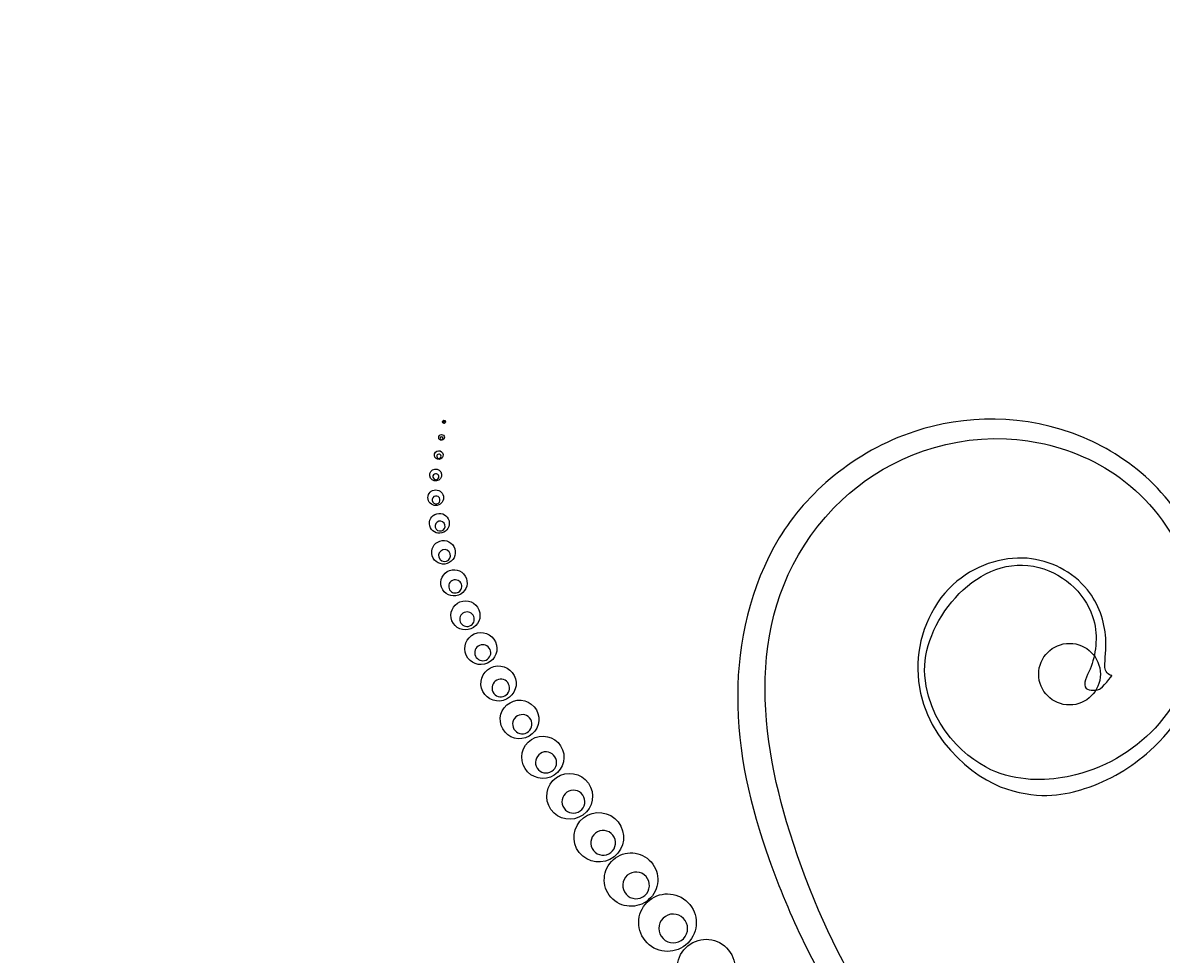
# Model space of a CAD drawing. Header units: centimetres. Extents: x -31 to 29.5, y -18.9 to 20.7.
# Drawn here: x 6.038 to 8.975, y 0.473 to 2.878 of the extents above; entities that cross this region are included whole.
import ezdxf

# ---------------------------------------------------------------- set-up
doc = ezdxf.new("R2010")
doc.units = ezdxf.units.CM
doc.header["$MEASUREMENT"] = 0
doc.layers.add('layer 1', color=7, linetype='Continuous')

msp = doc.modelspace()

# ---------------------------------------------------------------- linework, layer by layer
at = {"layer": 'layer 1', "color": 1, "lineweight": 9}
msp.add_open_spline([(-30.26199, 20.36777), (-30.26199, 20.36777), (12.02372, 20.36777), (12.02372, 20.36777), (12.02372, 20.36777), (12.19558, 20.36777), (12.33619, 20.22717), (12.33619, 20.05532), (12.33619, 20.05532), (12.33619, 20.05532), (12.33619, -2.51093), (12.33619, -2.51093), (12.33619, -2.51093), (12.33619, -2.68281), (12.19558, -2.82339), (12.02372, -2.82339), (12.02372, -2.82339), (12.02372, -2.82339), (-30.26199, -2.82339), (-30.26199, -2.82339), (-30.26199, -2.82339), (-30.43385, -2.82339), (-30.57445, -2.68281), (-30.57445, -2.51093), (-30.57445, -2.51093), (-30.57445, -2.51093), (-30.57445, 20.05532), (-30.57445, 20.05532), (-30.57445, 20.05532), (-30.57445, 20.22717), (-30.43385, 20.36777), (-30.26199, 20.36777)], degree=3, knots=[0, 0, 0, 0, 0.1111111, 0.1111111, 0.1111111, 0.1111111, 0.2222222, 0.2222222, 0.2222222, 0.2222222, 0.3333333, 0.3333333, 0.3333333, 0.3333333, 0.4444444, 0.4444444, 0.4444444, 0.4444444, 0.5555556, 0.5555556, 0.5555556, 0.5555556, 0.6666667, 0.6666667, 0.6666667, 0.6666667, 0.7777778, 0.7777778, 0.7777778, 0.7777778, 1, 1, 1, 1], dxfattribs=at)
at = {"layer": 'layer 1', "color": 250}
for points, knots in [([(7.12649, 1.85018), (7.12643, 1.85246), (7.12454, 1.85426), (7.12226, 1.8542), (7.12226, 1.8542), (7.11999, 1.85415), (7.11818, 1.85226), (7.11823, 1.84998), (7.11823, 1.84998), (7.11829, 1.8477), (7.12018, 1.8459), (7.12247, 1.84596), (7.12247, 1.84596), (7.12474, 1.84601), (7.12655, 1.8479), (7.12649, 1.85018)], [0, 0, 0, 0, 0.2, 0.2, 0.2, 0.2, 0.4, 0.4, 0.4, 0.4, 0.6, 0.6, 0.6, 0.6, 1, 1, 1, 1]), ([(7.12445, 1.84895), (7.12445, 1.84895), (7.12445, 1.84895), (7.12445, 1.84895), (7.12445, 1.84895), (7.12448, 1.84782), (7.12358, 1.84686), (7.12245, 1.84684), (7.12245, 1.84684), (7.1213, 1.84681), (7.12036, 1.84771), (7.12033, 1.84884), (7.12033, 1.84884), (7.1203, 1.84999), (7.1212, 1.85094), (7.12234, 1.85097), (7.12234, 1.85097), (7.12348, 1.85099), (7.12443, 1.8501), (7.12445, 1.84895)], [0, 0, 0, 0, 0.1666667, 0.1666667, 0.1666667, 0.1666667, 0.3333333, 0.3333333, 0.3333333, 0.3333333, 0.5, 0.5, 0.5, 0.5, 0.6666667, 0.6666667, 0.6666667, 0.6666667, 1, 1, 1, 1]), ([(9.67466, -0.9614), (9.53927, -0.84909), (9.3871, -0.75524), (9.23958, -0.65999), (9.23958, -0.65999), (9.09253, -0.56504), (8.94531, -0.47019), (8.80555, -0.36464), (8.80555, -0.36464), (8.55921, -0.1786), (8.3318, 0.04438), (8.1638, 0.30461), (8.1638, 0.30461), (8.08034, 0.43399), (8.01229, 0.57488), (7.95903, 0.72448), (7.95903, 0.72448), (7.91116, 0.85894), (7.87826, 0.99711), (7.87875, 1.14586), (7.87875, 1.14586), (7.87922, 1.28222), (7.90885, 1.42299), (7.98581, 1.55072), (7.98581, 1.55072), (8.05519, 1.66579), (8.17791, 1.77344), (8.33454, 1.82532), (8.33454, 1.82532), (8.45854, 1.86628), (8.61825, 1.87316), (8.76911, 1.80948), (8.76911, 1.80948), (8.89368, 1.75687), (9.02363, 1.6524), (9.07649, 1.47663), (9.07649, 1.47663), (9.09832, 1.40367), (9.10432, 1.31336), (9.07828, 1.22174), (9.07828, 1.22174), (9.05598, 1.14312), (9.0078, 1.06284), (8.94069, 1.00288), (8.94069, 1.00288), (8.89231, 0.95967), (8.83829, 0.92587), (8.77171, 0.90484), (8.77171, 0.90484), (8.72424, 0.88985), (8.66146, 0.87488), (8.57081, 0.90391), (8.57081, 0.90391), (8.48875, 0.93024), (8.34456, 1.04047), (8.34227, 1.21256), (8.34227, 1.21256), (8.34125, 1.28977), (8.37289, 1.37456), (8.43322, 1.43027), (8.43322, 1.43027), (8.486, 1.47912), (8.55884, 1.50351), (8.62413, 1.49827), (8.62413, 1.49827), (8.68271, 1.49352), (8.74167, 1.46432), (8.77962, 1.4168), (8.77962, 1.4168), (8.80789, 1.38147), (8.82393, 1.33655), (8.82669, 1.29241), (8.82669, 1.29241), (8.82845, 1.26555), (8.824, 1.24022), (8.82473, 1.2169), (8.82473, 1.2169), (8.82509, 1.2077), (8.83347, 1.19617), (8.84234, 1.19647), (8.84234, 1.19647), (8.84516, 1.1968), (8.81523, 1.16248), (8.8105, 1.161), (8.8105, 1.161), (8.79795, 1.15739), (8.77724, 1.15581), (8.77383, 1.16677), (8.77383, 1.16677), (8.76879, 1.18229), (8.78231, 1.2002), (8.78924, 1.2198), (8.78924, 1.2198), (8.80251, 1.25778), (8.80766, 1.30365), (8.79263, 1.34879), (8.79263, 1.34879), (8.77205, 1.41098), (8.7127, 1.46451), (8.64064, 1.47782), (8.64064, 1.47782), (8.48746, 1.50593), (8.35045, 1.32714), (8.36083, 1.1972), (8.36083, 1.1972), (8.37313, 1.0431), (8.49827, 0.96179), (8.5549, 0.94376), (8.5549, 0.94376), (8.62794, 0.92051), (8.69043, 0.92613), (8.74907, 0.94043), (8.74907, 0.94043), (8.83378, 0.96112), (8.91077, 1.01042), (8.96395, 1.07232), (8.96395, 1.07232), (9.0339, 1.15389), (9.05726, 1.24705), (9.05888, 1.32537), (9.05888, 1.32537), (9.06088, 1.41943), (9.03151, 1.50245), (8.99248, 1.56598), (8.99248, 1.56598), (8.88927, 1.73375), (8.71455, 1.7998), (8.57076, 1.80638), (8.57076, 1.80638), (8.39614, 1.81424), (8.24453, 1.7403), (8.1483, 1.64964), (8.1483, 1.64964), (7.89756, 1.41315), (7.92672, 1.08145), (8.00473, 0.81921), (8.00473, 0.81921), (8.099, 0.50272), (8.2573, 0.24179), (8.46039, 0.01388), (8.46039, 0.01388), (8.68819, -0.24158), (8.96092, -0.4432), (9.24044, -0.63787), (9.24044, -0.63787), (9.38902, -0.74134), (9.53335, -0.84838), (9.67507, -0.96099), (9.67507, -0.96099), (9.67536, -0.96122), (9.67494, -0.96164), (9.67466, -0.9614)], [0, 0, 0, 0, 0.025641, 0.025641, 0.025641, 0.025641, 0.0512821, 0.0512821, 0.0512821, 0.0512821, 0.0769231, 0.0769231, 0.0769231, 0.0769231, 0.1025641, 0.1025641, 0.1025641, 0.1025641, 0.1282051, 0.1282051, 0.1282051, 0.1282051, 0.1538462, 0.1538462, 0.1538462, 0.1538462, 0.1794872, 0.1794872, 0.1794872, 0.1794872, 0.2051282, 0.2051282, 0.2051282, 0.2051282, 0.2307692, 0.2307692, 0.2307692, 0.2307692, 0.2564103, 0.2564103, 0.2564103, 0.2564103, 0.2820513, 0.2820513, 0.2820513, 0.2820513, 0.3076923, 0.3076923, 0.3076923, 0.3076923, 0.3333333, 0.3333333, 0.3333333, 0.3333333, 0.3589744, 0.3589744, 0.3589744, 0.3589744, 0.3846154, 0.3846154, 0.3846154, 0.3846154, 0.4102564, 0.4102564, 0.4102564, 0.4102564, 0.4358974, 0.4358974, 0.4358974, 0.4358974, 0.4615385, 0.4615385, 0.4615385, 0.4615385, 0.4871795, 0.4871795, 0.4871795, 0.4871795, 0.5128205, 0.5128205, 0.5128205, 0.5128205, 0.5384615, 0.5384615, 0.5384615, 0.5384615, 0.5641026, 0.5641026, 0.5641026, 0.5641026, 0.5897436, 0.5897436, 0.5897436, 0.5897436, 0.6153846, 0.6153846, 0.6153846, 0.6153846, 0.6410256, 0.6410256, 0.6410256, 0.6410256, 0.6666667, 0.6666667, 0.6666667, 0.6666667, 0.6923077, 0.6923077, 0.6923077, 0.6923077, 0.7179487, 0.7179487, 0.7179487, 0.7179487, 0.7435897, 0.7435897, 0.7435897, 0.7435897, 0.7692308, 0.7692308, 0.7692308, 0.7692308, 0.7948718, 0.7948718, 0.7948718, 0.7948718, 0.8205128, 0.8205128, 0.8205128, 0.8205128, 0.8461538, 0.8461538, 0.8461538, 0.8461538, 0.8717949, 0.8717949, 0.8717949, 0.8717949, 0.8974359, 0.8974359, 0.8974359, 0.8974359, 0.9230769, 0.9230769, 0.9230769, 0.9230769, 0.9487179, 0.9487179, 0.9487179, 0.9487179, 1, 1, 1, 1]), ([(7.12347, 1.81028), (7.12322, 1.81439), (7.1197, 1.81751), (7.1156, 1.81726), (7.1156, 1.81726), (7.11149, 1.81702), (7.10838, 1.81349), (7.10863, 1.8094), (7.10863, 1.8094), (7.10887, 1.80529), (7.11239, 1.80217), (7.11649, 1.80242), (7.11649, 1.80242), (7.12059, 1.80266), (7.12372, 1.8062), (7.12347, 1.81028)], [0, 0, 0, 0, 0.2, 0.2, 0.2, 0.2, 0.4, 0.4, 0.4, 0.4, 0.6, 0.6, 0.6, 0.6, 1, 1, 1, 1]), ([(7.11989, 1.80794), (7.11989, 1.80794), (7.11989, 1.80794), (7.11989, 1.80794), (7.11989, 1.80794), (7.12001, 1.80589), (7.11845, 1.80414), (7.1164, 1.80401), (7.1164, 1.80401), (7.11434, 1.8039), (7.11259, 1.80545), (7.11246, 1.8075), (7.11246, 1.8075), (7.11234, 1.80955), (7.1139, 1.81131), (7.11594, 1.81144), (7.11594, 1.81144), (7.118, 1.81156), (7.11976, 1.81), (7.11989, 1.80794)], [0, 0, 0, 0, 0.1666667, 0.1666667, 0.1666667, 0.1666667, 0.3333333, 0.3333333, 0.3333333, 0.3333333, 0.5, 0.5, 0.5, 0.5, 0.6666667, 0.6666667, 0.6666667, 0.6666667, 1, 1, 1, 1]), ([(7.12002, 1.76545), (7.1194, 1.77159), (7.11392, 1.77606), (7.10777, 1.77544), (7.10777, 1.77544), (7.10164, 1.77482), (7.09715, 1.76935), (7.09777, 1.7632), (7.09777, 1.7632), (7.09839, 1.75706), (7.10388, 1.75259), (7.11002, 1.75321), (7.11002, 1.75321), (7.11616, 1.75382), (7.12064, 1.7593), (7.12002, 1.76545)], [0, 0, 0, 0, 0.2, 0.2, 0.2, 0.2, 0.4, 0.4, 0.4, 0.4, 0.6, 0.6, 0.6, 0.6, 1, 1, 1, 1]), ([(7.11478, 1.76171), (7.11478, 1.76171), (7.11478, 1.76171), (7.11478, 1.76171), (7.11478, 1.76171), (7.11509, 1.75864), (7.11285, 1.7559), (7.10978, 1.75559), (7.10978, 1.75559), (7.10671, 1.75528), (7.10396, 1.75751), (7.10365, 1.76059), (7.10365, 1.76059), (7.10334, 1.76365), (7.10559, 1.7664), (7.10866, 1.76671), (7.10866, 1.76671), (7.11173, 1.76702), (7.11447, 1.76478), (7.11478, 1.76171)], [0, 0, 0, 0, 0.1666667, 0.1666667, 0.1666667, 0.1666667, 0.3333333, 0.3333333, 0.3333333, 0.3333333, 0.5, 0.5, 0.5, 0.5, 0.6666667, 0.6666667, 0.6666667, 0.6666667, 1, 1, 1, 1]), ([(7.11606, 1.71508), (7.11482, 1.72349), (7.10698, 1.72933), (7.09857, 1.72809), (7.09857, 1.72809), (7.09015, 1.72685), (7.08432, 1.71901), (7.08557, 1.71059), (7.08557, 1.71059), (7.08681, 1.70216), (7.09464, 1.69635), (7.10306, 1.69759), (7.10306, 1.69759), (7.11148, 1.69883), (7.1173, 1.70666), (7.11606, 1.71508)], [0, 0, 0, 0, 0.2, 0.2, 0.2, 0.2, 0.4, 0.4, 0.4, 0.4, 0.6, 0.6, 0.6, 0.6, 1, 1, 1, 1]), ([(7.10908, 1.7096), (7.10908, 1.7096), (7.10908, 1.7096), (7.10908, 1.7096), (7.10908, 1.7096), (7.1097, 1.70539), (7.10679, 1.70148), (7.10258, 1.70086), (7.10258, 1.70086), (7.09837, 1.70024), (7.09445, 1.70314), (7.09383, 1.70735), (7.09383, 1.70735), (7.09321, 1.71157), (7.09612, 1.71548), (7.10033, 1.71611), (7.10033, 1.71611), (7.10455, 1.71673), (7.10846, 1.71382), (7.10908, 1.7096)], [0, 0, 0, 0, 0.1666667, 0.1666667, 0.1666667, 0.1666667, 0.3333333, 0.3333333, 0.3333333, 0.3333333, 0.5, 0.5, 0.5, 0.5, 0.6666667, 0.6666667, 0.6666667, 0.6666667, 1, 1, 1, 1]), ([(7.1208, 1.65848), (7.1186, 1.66942), (7.10796, 1.67651), (7.09701, 1.67432), (7.09701, 1.67432), (7.08607, 1.67213), (7.07899, 1.66149), (7.08117, 1.65053), (7.08117, 1.65053), (7.08337, 1.6396), (7.09402, 1.63251), (7.10496, 1.63471), (7.10496, 1.63471), (7.1159, 1.6369), (7.12299, 1.64754), (7.1208, 1.65848)], [0, 0, 0, 0, 0.2, 0.2, 0.2, 0.2, 0.4, 0.4, 0.4, 0.4, 0.6, 0.6, 0.6, 0.6, 1, 1, 1, 1]), ([(7.11202, 1.65084), (7.11202, 1.65084), (7.11202, 1.65084), (7.11202, 1.65084), (7.11202, 1.65084), (7.11313, 1.64537), (7.10957, 1.64005), (7.10411, 1.63895), (7.10411, 1.63895), (7.09864, 1.63785), (7.09331, 1.64139), (7.09221, 1.64687), (7.09221, 1.64687), (7.09111, 1.65234), (7.09467, 1.65766), (7.10013, 1.65875), (7.10013, 1.65875), (7.10561, 1.65986), (7.11093, 1.6563), (7.11202, 1.65084)], [0, 0, 0, 0, 0.1666667, 0.1666667, 0.1666667, 0.1666667, 0.3333333, 0.3333333, 0.3333333, 0.3333333, 0.5, 0.5, 0.5, 0.5, 0.6666667, 0.6666667, 0.6666667, 0.6666667, 1, 1, 1, 1]), ([(7.13522, 1.59497), (7.13163, 1.60866), (7.11762, 1.61685), (7.10394, 1.61326), (7.10394, 1.61326), (7.09025, 1.60967), (7.08206, 1.59566), (7.08565, 1.58198), (7.08565, 1.58198), (7.08924, 1.56828), (7.10324, 1.5601), (7.11693, 1.56369), (7.11693, 1.56369), (7.13062, 1.56728), (7.13881, 1.58128), (7.13522, 1.59497)], [0, 0, 0, 0, 0.2, 0.2, 0.2, 0.2, 0.4, 0.4, 0.4, 0.4, 0.6, 0.6, 0.6, 0.6, 1, 1, 1, 1]), ([(7.12468, 1.58464), (7.12468, 1.58464), (7.12468, 1.58464), (7.12468, 1.58464), (7.12468, 1.58464), (7.12648, 1.57779), (7.12239, 1.5708), (7.11554, 1.569), (7.11554, 1.569), (7.10869, 1.5672), (7.10169, 1.5713), (7.0999, 1.57814), (7.0999, 1.57814), (7.0981, 1.58498), (7.1022, 1.592), (7.10904, 1.59378), (7.10904, 1.59378), (7.11588, 1.59558), (7.12289, 1.59149), (7.12468, 1.58464)], [0, 0, 0, 0, 0.1666667, 0.1666667, 0.1666667, 0.1666667, 0.3333333, 0.3333333, 0.3333333, 0.3333333, 0.5, 0.5, 0.5, 0.5, 0.6666667, 0.6666667, 0.6666667, 0.6666667, 1, 1, 1, 1]), ([(7.15015, 1.52301), (7.14504, 1.53904), (7.1279, 1.54789), (7.11187, 1.54278), (7.11187, 1.54278), (7.09584, 1.53768), (7.087, 1.52054), (7.0921, 1.50452), (7.0921, 1.50452), (7.09721, 1.48848), (7.11434, 1.47963), (7.13037, 1.48474), (7.13037, 1.48474), (7.1464, 1.48985), (7.15525, 1.50698), (7.15015, 1.52301)], [0, 0, 0, 0, 0.2, 0.2, 0.2, 0.2, 0.4, 0.4, 0.4, 0.4, 0.6, 0.6, 0.6, 0.6, 1, 1, 1, 1]), ([(7.13827, 1.51009), (7.13827, 1.51009), (7.13827, 1.51009), (7.13827, 1.51009), (7.13827, 1.51009), (7.14083, 1.50208), (7.1364, 1.49352), (7.12839, 1.49096), (7.12839, 1.49096), (7.12037, 1.48841), (7.1118, 1.49283), (7.10925, 1.50084), (7.10925, 1.50084), (7.1067, 1.50886), (7.11113, 1.51743), (7.11914, 1.51998), (7.11914, 1.51998), (7.12715, 1.52253), (7.13572, 1.51811), (7.13827, 1.51009)], [0, 0, 0, 0, 0.1666667, 0.1666667, 0.1666667, 0.1666667, 0.3333333, 0.3333333, 0.3333333, 0.3333333, 0.5, 0.5, 0.5, 0.5, 0.6666667, 0.6666667, 0.6666667, 0.6666667, 1, 1, 1, 1]), ([(7.17986, 1.44647), (7.17353, 1.46406), (7.15415, 1.47319), (7.13656, 1.46686), (7.13656, 1.46686), (7.11898, 1.46055), (7.10984, 1.44117), (7.11616, 1.42358), (7.11616, 1.42358), (7.12248, 1.40599), (7.14187, 1.39686), (7.15946, 1.40317), (7.15946, 1.40317), (7.17704, 1.4095), (7.18618, 1.42887), (7.17986, 1.44647)], [0, 0, 0, 0, 0.2, 0.2, 0.2, 0.2, 0.4, 0.4, 0.4, 0.4, 0.6, 0.6, 0.6, 0.6, 1, 1, 1, 1]), ([(7.1672, 1.43165), (7.1672, 1.43165), (7.1672, 1.43165), (7.1672, 1.43165), (7.1672, 1.43165), (7.17037, 1.42285), (7.16579, 1.41316), (7.157, 1.41), (7.157, 1.41), (7.14821, 1.40684), (7.13852, 1.4114), (7.13535, 1.4202), (7.13535, 1.4202), (7.13219, 1.429), (7.13677, 1.43869), (7.14556, 1.44184), (7.14556, 1.44184), (7.15435, 1.44501), (7.16404, 1.44044), (7.1672, 1.43165)], [0, 0, 0, 0, 0.1666667, 0.1666667, 0.1666667, 0.1666667, 0.3333333, 0.3333333, 0.3333333, 0.3333333, 0.5, 0.5, 0.5, 0.5, 0.6666667, 0.6666667, 0.6666667, 0.6666667, 1, 1, 1, 1]), ([(7.21228, 1.36536), (7.20454, 1.38453), (7.18271, 1.3938), (7.16354, 1.38605), (7.16354, 1.38605), (7.14436, 1.37831), (7.13509, 1.35649), (7.14285, 1.33731), (7.14285, 1.33731), (7.15058, 1.31814), (7.17241, 1.30887), (7.19158, 1.31662), (7.19158, 1.31662), (7.21076, 1.32436), (7.22003, 1.34618), (7.21228, 1.36536)], [0, 0, 0, 0, 0.2, 0.2, 0.2, 0.2, 0.4, 0.4, 0.4, 0.4, 0.6, 0.6, 0.6, 0.6, 1, 1, 1, 1]), ([(7.19893, 1.34843), (7.19893, 1.34843), (7.19893, 1.34843), (7.19893, 1.34843), (7.19893, 1.34843), (7.2028, 1.33883), (7.19816, 1.32792), (7.18858, 1.32405), (7.18858, 1.32405), (7.17899, 1.32018), (7.16808, 1.32481), (7.16421, 1.3344), (7.16421, 1.3344), (7.16033, 1.34398), (7.16497, 1.3549), (7.17456, 1.35878), (7.17456, 1.35878), (7.18414, 1.36265), (7.19506, 1.35801), (7.19893, 1.34843)], [0, 0, 0, 0, 0.1666667, 0.1666667, 0.1666667, 0.1666667, 0.3333333, 0.3333333, 0.3333333, 0.3333333, 0.5, 0.5, 0.5, 0.5, 0.6666667, 0.6666667, 0.6666667, 0.6666667, 1, 1, 1, 1]), ([(7.25495, 1.28272), (7.24554, 1.30349), (7.22108, 1.31271), (7.20031, 1.3033), (7.20031, 1.3033), (7.17954, 1.2939), (7.17033, 1.26943), (7.17973, 1.24866), (7.17973, 1.24866), (7.18914, 1.22788), (7.2136, 1.21868), (7.23437, 1.22808), (7.23437, 1.22808), (7.25515, 1.23749), (7.26436, 1.26195), (7.25495, 1.28272)], [0, 0, 0, 0, 0.2, 0.2, 0.2, 0.2, 0.4, 0.4, 0.4, 0.4, 0.6, 0.6, 0.6, 0.6, 1, 1, 1, 1]), ([(7.24101, 1.26346), (7.24101, 1.26346), (7.24101, 1.26346), (7.24101, 1.26346), (7.24101, 1.26346), (7.24571, 1.25307), (7.24111, 1.24084), (7.23072, 1.23614), (7.23072, 1.23614), (7.22034, 1.23144), (7.20811, 1.23604), (7.2034, 1.24643), (7.2034, 1.24643), (7.1987, 1.25682), (7.2033, 1.26905), (7.21369, 1.27375), (7.21369, 1.27375), (7.22408, 1.27846), (7.23631, 1.27384), (7.24101, 1.26346)], [0, 0, 0, 0, 0.1666667, 0.1666667, 0.1666667, 0.1666667, 0.3333333, 0.3333333, 0.3333333, 0.3333333, 0.5, 0.5, 0.5, 0.5, 0.6666667, 0.6666667, 0.6666667, 0.6666667, 1, 1, 1, 1]), ([(8.65394, 1.19975), (8.65394, 1.1559), (8.68949, 1.12035), (8.73334, 1.12035), (8.73334, 1.12035), (8.77719, 1.12035), (8.81274, 1.1559), (8.81274, 1.19975), (8.81274, 1.19975), (8.81274, 1.2436), (8.77719, 1.27914), (8.73334, 1.27914), (8.73334, 1.27914), (8.68949, 1.27914), (8.65394, 1.2436), (8.65394, 1.19975)], [0, 0, 0, 0, 0.2, 0.2, 0.2, 0.2, 0.4, 0.4, 0.4, 0.4, 0.6, 0.6, 0.6, 0.6, 1, 1, 1, 1]), ([(7.30325, 1.19625), (7.29191, 1.2186), (7.26459, 1.22754), (7.24225, 1.21619), (7.24225, 1.21619), (7.21989, 1.20485), (7.21096, 1.17754), (7.2223, 1.1552), (7.2223, 1.1552), (7.23364, 1.13284), (7.26096, 1.12391), (7.2833, 1.13525), (7.2833, 1.13525), (7.30565, 1.14659), (7.31459, 1.17389), (7.30325, 1.19625)], [0, 0, 0, 0, 0.2, 0.2, 0.2, 0.2, 0.4, 0.4, 0.4, 0.4, 0.6, 0.6, 0.6, 0.6, 1, 1, 1, 1]), ([(7.28887, 1.17443), (7.28887, 1.17443), (7.28887, 1.17443), (7.28887, 1.17443), (7.28887, 1.17443), (7.29454, 1.16325), (7.29008, 1.14959), (7.2789, 1.14393), (7.2789, 1.14393), (7.26773, 1.13826), (7.25407, 1.14272), (7.2484, 1.15389), (7.2484, 1.15389), (7.24274, 1.16506), (7.2472, 1.17873), (7.25837, 1.18439), (7.25837, 1.18439), (7.26955, 1.19007), (7.2832, 1.1856), (7.28887, 1.17443)], [0, 0, 0, 0, 0.1666667, 0.1666667, 0.1666667, 0.1666667, 0.3333333, 0.3333333, 0.3333333, 0.3333333, 0.5, 0.5, 0.5, 0.5, 0.6666667, 0.6666667, 0.6666667, 0.6666667, 1, 1, 1, 1]), ([(7.36018, 1.10762), (7.34662, 1.13151), (7.31625, 1.13987), (7.29236, 1.12632), (7.29236, 1.12632), (7.26847, 1.11275), (7.2601, 1.08238), (7.27367, 1.0585), (7.27367, 1.0585), (7.28723, 1.0346), (7.3176, 1.02623), (7.34149, 1.0398), (7.34149, 1.0398), (7.36538, 1.05336), (7.37374, 1.08373), (7.36018, 1.10762)], [0, 0, 0, 0, 0.2, 0.2, 0.2, 0.2, 0.4, 0.4, 0.4, 0.4, 0.6, 0.6, 0.6, 0.6, 1, 1, 1, 1]), ([(7.34557, 1.08297), (7.34557, 1.08297), (7.34557, 1.08297), (7.34557, 1.08297), (7.34557, 1.08297), (7.35235, 1.07103), (7.34816, 1.05585), (7.33622, 1.04907), (7.33622, 1.04907), (7.32428, 1.04229), (7.30909, 1.04647), (7.30231, 1.05841), (7.30231, 1.05841), (7.29553, 1.07036), (7.29971, 1.08555), (7.31166, 1.09232), (7.31166, 1.09232), (7.3236, 1.09911), (7.33879, 1.09492), (7.34557, 1.08297)], [0, 0, 0, 0, 0.1666667, 0.1666667, 0.1666667, 0.1666667, 0.3333333, 0.3333333, 0.3333333, 0.3333333, 0.5, 0.5, 0.5, 0.5, 0.6666667, 0.6666667, 0.6666667, 0.6666667, 1, 1, 1, 1]), ([(7.42279, 1.01476), (7.40666, 1.0401), (7.37304, 1.04759), (7.3477, 1.03146), (7.3477, 1.03146), (7.32235, 1.01533), (7.31488, 0.98172), (7.331, 0.95637), (7.331, 0.95637), (7.34712, 0.93103), (7.38075, 0.92356), (7.40609, 0.93968), (7.40609, 0.93968), (7.43144, 0.9558), (7.43891, 0.98943), (7.42279, 1.01476)], [0, 0, 0, 0, 0.2, 0.2, 0.2, 0.2, 0.4, 0.4, 0.4, 0.4, 0.6, 0.6, 0.6, 0.6, 1, 1, 1, 1]), ([(7.40818, 0.98706), (7.40818, 0.98706), (7.40818, 0.98706), (7.40818, 0.98706), (7.40818, 0.98706), (7.41624, 0.97437), (7.41251, 0.95757), (7.39984, 0.94951), (7.39984, 0.94951), (7.38717, 0.94145), (7.37035, 0.94519), (7.36229, 0.95786), (7.36229, 0.95786), (7.35422, 0.97053), (7.35797, 0.98734), (7.37064, 0.9954), (7.37064, 0.9954), (7.38331, 1.00346), (7.40012, 0.99972), (7.40818, 0.98706)], [0, 0, 0, 0, 0.1666667, 0.1666667, 0.1666667, 0.1666667, 0.3333333, 0.3333333, 0.3333333, 0.3333333, 0.5, 0.5, 0.5, 0.5, 0.6666667, 0.6666667, 0.6666667, 0.6666667, 1, 1, 1, 1]), ([(7.49415, 0.91923), (7.47528, 0.94583), (7.43841, 0.9521), (7.41181, 0.93323), (7.41181, 0.93323), (7.38521, 0.91436), (7.37894, 0.87749), (7.39781, 0.85089), (7.39781, 0.85089), (7.41667, 0.82428), (7.45354, 0.81802), (7.48015, 0.83688), (7.48015, 0.83688), (7.50675, 0.85575), (7.51302, 0.89262), (7.49415, 0.91923)], [0, 0, 0, 0, 0.2, 0.2, 0.2, 0.2, 0.4, 0.4, 0.4, 0.4, 0.6, 0.6, 0.6, 0.6, 1, 1, 1, 1]), ([(7.47982, 0.88837), (7.47982, 0.88837), (7.47982, 0.88837), (7.47982, 0.88837), (7.47982, 0.88837), (7.48926, 0.87508), (7.48612, 0.85664), (7.47282, 0.84721), (7.47282, 0.84721), (7.45952, 0.83778), (7.44108, 0.84091), (7.43166, 0.85421), (7.43166, 0.85421), (7.42222, 0.86751), (7.42536, 0.88594), (7.43866, 0.89538), (7.43866, 0.89538), (7.45196, 0.90481), (7.47039, 0.90168), (7.47982, 0.88837)], [0, 0, 0, 0, 0.1666667, 0.1666667, 0.1666667, 0.1666667, 0.3333333, 0.3333333, 0.3333333, 0.3333333, 0.5, 0.5, 0.5, 0.5, 0.6666667, 0.6666667, 0.6666667, 0.6666667, 1, 1, 1, 1]), ([(7.57103, 0.81897), (7.54921, 0.84663), (7.50909, 0.85137), (7.48143, 0.82955), (7.48143, 0.82955), (7.45377, 0.80772), (7.44904, 0.7676), (7.47086, 0.73995), (7.47086, 0.73995), (7.49269, 0.71229), (7.5328, 0.70756), (7.56046, 0.72938), (7.56046, 0.72938), (7.58812, 0.75121), (7.59285, 0.79131), (7.57103, 0.81897)], [0, 0, 0, 0, 0.2, 0.2, 0.2, 0.2, 0.4, 0.4, 0.4, 0.4, 0.6, 0.6, 0.6, 0.6, 1, 1, 1, 1]), ([(7.55728, 0.78491), (7.55728, 0.78491), (7.55728, 0.78491), (7.55728, 0.78491), (7.55728, 0.78491), (7.56819, 0.77108), (7.56582, 0.75103), (7.55199, 0.74011), (7.55199, 0.74011), (7.53816, 0.7292), (7.51811, 0.73156), (7.50719, 0.7454), (7.50719, 0.7454), (7.49628, 0.75922), (7.49865, 0.77928), (7.51248, 0.7902), (7.51248, 0.7902), (7.52631, 0.80111), (7.54636, 0.79873), (7.55728, 0.78491)], [0, 0, 0, 0, 0.1666667, 0.1666667, 0.1666667, 0.1666667, 0.3333333, 0.3333333, 0.3333333, 0.3333333, 0.5, 0.5, 0.5, 0.5, 0.6666667, 0.6666667, 0.6666667, 0.6666667, 1, 1, 1, 1]), ([(7.65561, 0.71584), (7.6305, 0.74435), (7.58701, 0.74712), (7.5585, 0.722), (7.5585, 0.722), (7.52998, 0.69689), (7.52723, 0.65341), (7.55234, 0.62489), (7.55234, 0.62489), (7.57746, 0.59638), (7.62093, 0.59361), (7.64945, 0.61873), (7.64945, 0.61873), (7.67797, 0.64385), (7.68073, 0.68733), (7.65561, 0.71584)], [0, 0, 0, 0, 0.2, 0.2, 0.2, 0.2, 0.4, 0.4, 0.4, 0.4, 0.6, 0.6, 0.6, 0.6, 1, 1, 1, 1]), ([(7.64278, 0.67835), (7.64278, 0.67835), (7.64278, 0.67835), (7.64278, 0.67835), (7.64278, 0.67835), (7.65535, 0.66409), (7.65396, 0.64236), (7.63971, 0.6298), (7.63971, 0.6298), (7.62545, 0.61725), (7.60371, 0.61861), (7.59114, 0.63288), (7.59114, 0.63288), (7.57859, 0.64713), (7.57997, 0.66887), (7.59423, 0.68143), (7.59423, 0.68143), (7.60849, 0.69399), (7.63023, 0.6926), (7.64278, 0.67835)], [0, 0, 0, 0, 0.1666667, 0.1666667, 0.1666667, 0.1666667, 0.3333333, 0.3333333, 0.3333333, 0.3333333, 0.5, 0.5, 0.5, 0.5, 0.6666667, 0.6666667, 0.6666667, 0.6666667, 1, 1, 1, 1]), ([(7.75065, 0.61166), (7.72189, 0.64077), (7.67495, 0.64106), (7.64584, 0.61229), (7.64584, 0.61229), (7.61671, 0.58352), (7.61644, 0.53659), (7.6452, 0.50748), (7.6452, 0.50748), (7.67397, 0.47836), (7.72089, 0.47808), (7.75001, 0.50684), (7.75001, 0.50684), (7.77913, 0.53561), (7.77942, 0.58253), (7.75065, 0.61166)], [0, 0, 0, 0, 0.2, 0.2, 0.2, 0.2, 0.4, 0.4, 0.4, 0.4, 0.6, 0.6, 0.6, 0.6, 1, 1, 1, 1]), ([(7.73916, 0.57055), (7.73916, 0.57055), (7.73916, 0.57055), (7.73916, 0.57055), (7.73916, 0.57055), (7.75355, 0.55598), (7.75341, 0.53252), (7.73885, 0.51814), (7.73885, 0.51814), (7.72429, 0.50376), (7.70082, 0.5039), (7.68644, 0.51846), (7.68644, 0.51846), (7.67206, 0.53301), (7.6722, 0.55648), (7.68676, 0.57087), (7.68676, 0.57087), (7.70132, 0.58526), (7.72479, 0.58511), (7.73916, 0.57055)], [0, 0, 0, 0, 0.1666667, 0.1666667, 0.1666667, 0.1666667, 0.3333333, 0.3333333, 0.3333333, 0.3333333, 0.5, 0.5, 0.5, 0.5, 0.6666667, 0.6666667, 0.6666667, 0.6666667, 1, 1, 1, 1]), ([(7.85018, 0.4946), (7.82126, 0.52373), (7.77418, 0.52391), (7.74505, 0.49497), (7.74505, 0.49497), (7.71591, 0.46605), (7.71574, 0.41898), (7.74466, 0.38986), (7.74466, 0.38986), (7.77359, 0.36071), (7.82065, 0.36053), (7.84979, 0.38946), (7.84979, 0.38946), (7.87893, 0.41839), (7.87911, 0.46545), (7.85018, 0.4946)], [0, 0, 0, 0, 0.2, 0.2, 0.2, 0.2, 0.4, 0.4, 0.4, 0.4, 0.6, 0.6, 0.6, 0.6, 1, 1, 1, 1])]:
    msp.add_open_spline(points, degree=3, knots=knots, dxfattribs=at)

doc.saveas('drawing.dxf')
